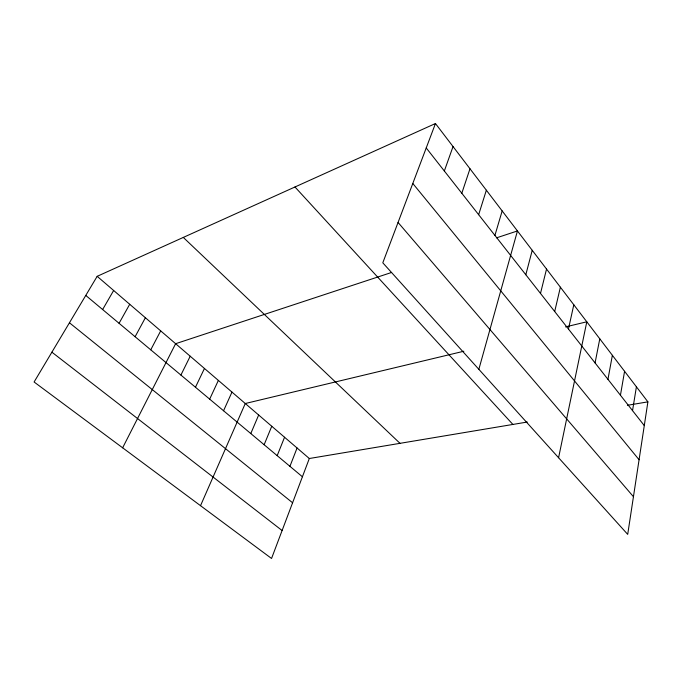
<?xml version="1.0" encoding="UTF-8"?>
<svg xmlns="http://www.w3.org/2000/svg" width="682" height="682" viewBox="0 0 682 682"><rect width="100%" height="100%" fill="white"/><g stroke="black" fill="none" stroke-linecap="round" stroke-linejoin="round"><path stroke-width="1.02" d="M647.9 401.86L627.704 534.381L382.798 262.809L435.457 123.527L647.9 401.86L627.397 405.296M632.538 410.649L636.408 386.805M620.441 395.236L624.576 371.298M607.952 379.337L612.368 355.313M595.071 362.935L599.785 338.826M558.584 457.733L586.801 321.81L565.557 326.891M568.456 329.039L573.801 304.777M554.696 311.529L560.382 287.199M540.494 293.439L546.538 269.058M525.813 274.744L532.233 250.311M478.849 369.32L517.45 230.951L496.581 237.83M494.919 235.401L502.165 210.926M478.653 214.694L486.351 190.21M461.808 193.245L469.983 168.761M444.34 171.003L453.036 146.553M527.28 422.039L309.313 458.509L271.547 558.473L34.1 381.997L97.168 276.329L435.457 123.527M289.935 466.326L297.071 447.997M277.182 455.653L284.556 437.247M264.139 444.732L271.76 426.259M250.788 433.556L258.666 415.014M200.525 505.686L245.273 403.514L463.845 351.23M223.56 410.76L231.974 392.099M209.672 399.141L218.368 380.411M195.461 387.24L204.455 368.459M180.909 375.057L190.21 356.226M122.641 447.801L175.624 343.702L391.621 272.45M150.748 349.815L160.688 330.872M135.104 336.72L145.385 317.735M119.069 323.302L129.708 304.274M102.632 309.534L113.647 290.481M51.892 352.176L282.101 530.528M69.445 322.774L292.587 502.77M85.77 295.425L302.416 476.769M97.168 276.329L309.313 458.509M183.305 237.43L400.002 443.334M294.974 186.987L512.898 424.451M398.058 222.451L633.442 496.701M412.798 183.475L639.077 459.753M426.233 147.943L644.285 425.594"/></g></svg>
